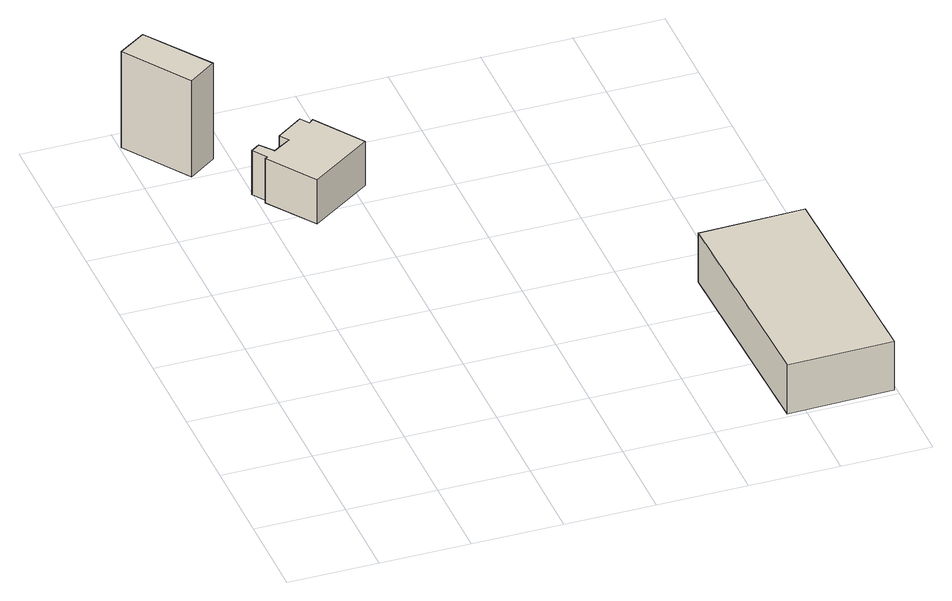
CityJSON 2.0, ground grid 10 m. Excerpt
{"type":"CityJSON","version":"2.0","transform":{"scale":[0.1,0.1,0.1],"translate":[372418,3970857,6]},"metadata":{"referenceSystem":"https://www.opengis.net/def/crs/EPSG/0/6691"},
"CityObjects":{
"building1":{"type":"Building","attributes":{"計測周辺長":25.3,"建物高さ":12,"更新年":"2016","usage":"452","measuredHeight":12,"storeysAboveGround":1,"RiverFloodingRiskAttribute.description":"1","RiverFloodingRiskAttribute.rank":"4","RiverFloodingRiskAttribute.depth":6.2,"RiverFloodingRiskAttribute.adminType":"1","RiverFloodingRiskAttribute.scale":"1","RiverFloodingRiskAttribute.duration":89,"InlandFloodingRiskAttribute.description":"1","InlandFloodingRiskAttribute.rankOrg":"3","InlandFloodingRiskAttribute.depth":0.511,"BuildingDetailAttribute.totalFloorArea":34,"BuildingDetailAttribute.buildingFootprintArea":34,"BuildingDetailAttribute.buildingRoofEdgeArea":33.71,"BuildingDetailAttribute.buildingStructureOrgType":"2","BuildingDetailAttribute.fireproofStructureType":"1002","BuildingDetailAttribute.areaClassificationType":"23","BuildingDetailAttribute.districtsAndZonesType":"9999","BuildingDetailAttribute.orgUsage2":"21","BuildingDetailAttribute.specifiedBuildingCoverageRate":-9999,"BuildingDetailAttribute.specifiedFloorAreaRate":-9999,"BuildingDetailAttribute.surveyYear":2021,"BuildingIDAttribute.prefecture":"11","BuildingIDAttribute.city":"11106"},"geometry":[{"type":"Solid","lod":"1","boundaries":[[[[0,1,2,3]],[[2,4,5,3]],[[1,6,4,2]],[[0,7,6,1]],[[3,5,7,0]],[[4,6,7,5]]]]}]},
"building2":{"type":"Building","attributes":{"計測周辺長":38.21,"建物高さ":5.5,"更新年":"2016","usage":"452","measuredHeight":5.6,"storeysAboveGround":1,"RiverFloodingRiskAttribute.description":"1","RiverFloodingRiskAttribute.rank":"4","RiverFloodingRiskAttribute.depth":6.12,"RiverFloodingRiskAttribute.adminType":"1","RiverFloodingRiskAttribute.scale":"1","RiverFloodingRiskAttribute.duration":88,"InlandFloodingRiskAttribute.description":"1","InlandFloodingRiskAttribute.rankOrg":"2","InlandFloodingRiskAttribute.depth":0.452,"BuildingDetailAttribute.totalFloorArea":65,"BuildingDetailAttribute.buildingFootprintArea":65,"BuildingDetailAttribute.buildingRoofEdgeArea":64.66,"BuildingDetailAttribute.buildingStructureOrgType":"2","BuildingDetailAttribute.fireproofStructureType":"1002","BuildingDetailAttribute.areaClassificationType":"23","BuildingDetailAttribute.districtsAndZonesType":"9999","BuildingDetailAttribute.orgUsage2":"21","BuildingDetailAttribute.specifiedBuildingCoverageRate":-9999,"BuildingDetailAttribute.specifiedFloorAreaRate":-9999,"BuildingDetailAttribute.surveyYear":2021,"BuildingIDAttribute.prefecture":"11","BuildingIDAttribute.city":"11106"},"geometry":[{"type":"Solid","lod":"1","boundaries":[[[[8,9,10,11,12,13,14,15,16,17,18,19]],[[18,20,21,19]],[[17,22,20,18]],[[16,23,22,17]],[[15,24,23,16]],[[14,25,24,15]],[[13,26,25,14]],[[12,27,26,13]],[[11,28,27,12]],[[10,29,28,11]],[[9,30,29,10]],[[8,31,30,9]],[[19,21,31,8]],[[20,22,23,24,25,26,27,28,29,30,31,21]]]]}]},
"building3":{"type":"Building","attributes":{"計測周辺長":73.46,"建物高さ":6.1,"更新年":"2021","usage":"431","measuredHeight":6.1,"storeysAboveGround":1,"RiverFloodingRiskAttribute.description":"1","RiverFloodingRiskAttribute.rank":"4","RiverFloodingRiskAttribute.depth":5.69,"RiverFloodingRiskAttribute.adminType":"1","RiverFloodingRiskAttribute.scale":"1","RiverFloodingRiskAttribute.duration":87,"InlandFloodingRiskAttribute.description":"1","InlandFloodingRiskAttribute.rankOrg":"2","InlandFloodingRiskAttribute.depth":0.37,"BuildingDetailAttribute.totalFloorArea":294,"BuildingDetailAttribute.buildingFootprintArea":294,"BuildingDetailAttribute.buildingRoofEdgeArea":293.65,"BuildingDetailAttribute.buildingStructureOrgType":"2","BuildingDetailAttribute.fireproofStructureType":"1002","BuildingDetailAttribute.areaClassificationType":"23","BuildingDetailAttribute.districtsAndZonesType":"9999","BuildingDetailAttribute.orgUsage2":"24","BuildingDetailAttribute.specifiedBuildingCoverageRate":-9999,"BuildingDetailAttribute.specifiedFloorAreaRate":-9999,"BuildingDetailAttribute.surveyYear":2021,"BuildingIDAttribute.prefecture":"11","BuildingIDAttribute.city":"11106"},"geometry":[{"type":"Solid","lod":"1","boundaries":[[[[32,33,34,35]],[[34,36,37,35]],[[33,38,36,34]],[[32,39,38,33]],[[35,37,39,32]],[[36,38,39,37]]]]}]}
},
"vertices":[
[2,676,0],[33,697,0],[83,625,0],[52,603,0],[83,625,120],[52,603,120],[33,697,120],[2,676,120],
[107,535,0],[110,537,0],[99,553,0],[109,560,0],[121,545,0],[141,558,0],[134,568,0],[164,589,0],[171,579,0],[176,583,0],[213,529,0],[144,482,0],[213,529,55],[144,482,55],[176,583,55],[171,579,55],[164,589,55],[134,568,55],[141,558,55],[121,545,55],[109,560,55],[99,553,55],[110,537,55],[107,535,55],
[474,254,0],[591,257,0],[597,7,0],[480,5,0],[597,7,61],[480,5,61],[591,257,61],[474,254,61]
]}
